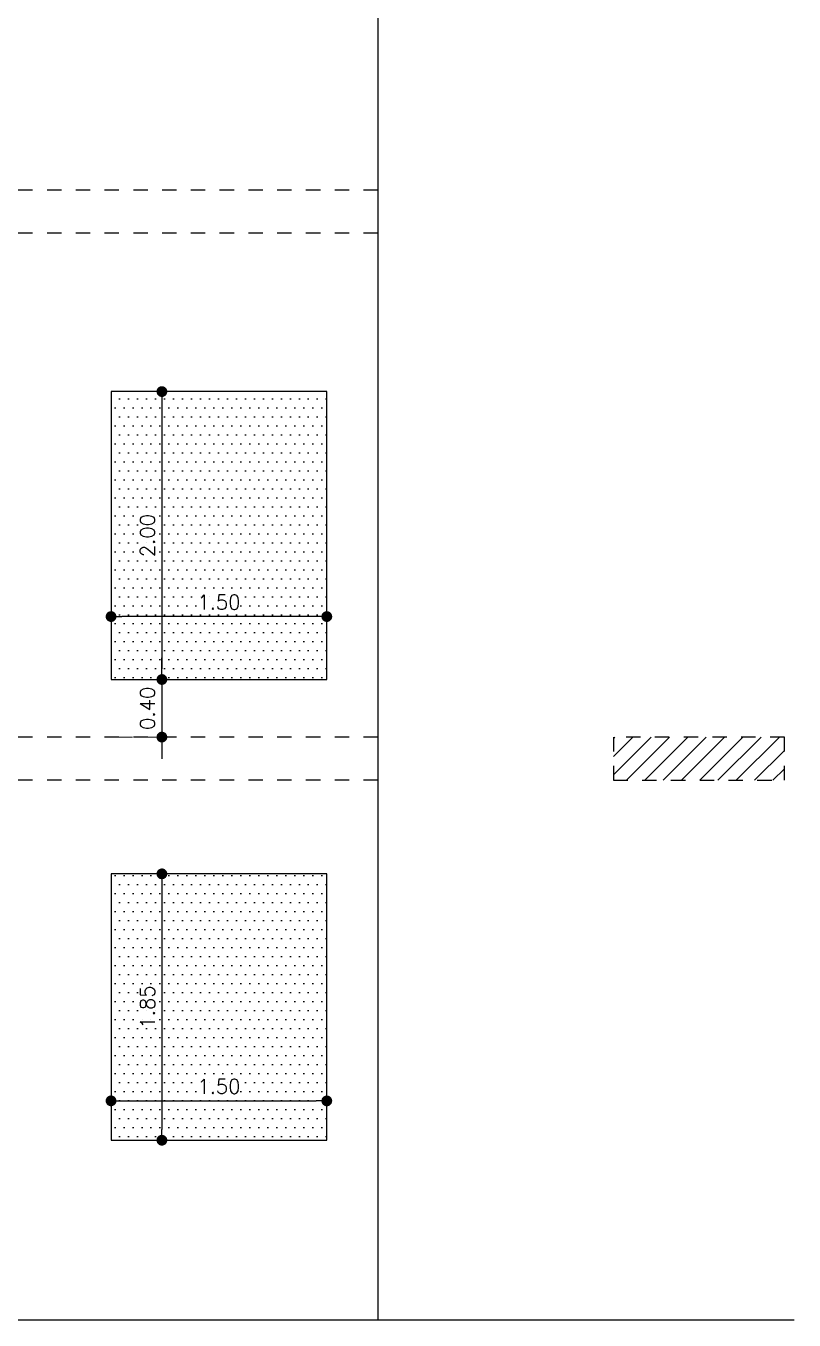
# Model space of a CAD drawing. Header units: metres. Extents: x 2217 to 2595, y -381 to -273.
# Drawn here: x 2368.88 to 2374.22, y -379.09 to -370.1 of the extents above; entities that cross this region are included whole.
import ezdxf

# ---------------------------------------------------------------- set-up
doc = ezdxf.new("R2010")
doc.units = ezdxf.units.M
doc.header["$LTSCALE"] = 0.5
doc.header["$MEASUREMENT"] = 0
doc.header["$PDMODE"] = 3
doc.header["$PDSIZE"] = -1
doc.linetypes.add('DOT2', pattern=[0.125, 0, -0.125])
doc.linetypes.add('HIDDEN', pattern=[0.375, 0.25, -0.125])
for name, color, linetype in [('A-EDM', 3, 'Continuous'), ('A-ELV', 3, 'Continuous'), ('A-HAT', 25, 'Continuous'), ('A-WIN', 132, 'Continuous')]:
    doc.layers.add(name, color=color, linetype=linetype)
doc.styles.add('ROMANS', font='romans.shx')
doc.dimstyles.new('dim50 new', dxfattribs={"dimscale": 50, "dimtxt": 0.002, "dimasz": 0.0015, "dimexe": 0.001, "dimexo": 0.001, "dimgap": 0.001, "dimtad": 1, "dimzin": 0, "dimdsep": 46, "dimtxsty": 'ROMANS', "dimblk": 'DOT', "dimcen": 0, "dimclrd": 5, "dimclre": 1, "dimclrt": 7, "dimadec": 0, "dimazin": 0, "dimtfac": 1, "dimtix": 1, "dimtmove": 2, "dimatfit": 3, "dimldrblk": 'DTICK', "dimfxl": 1, "dimtolj": 1, "dimtzin": 0, "dimlwe": 20, "dimarcsym": 0})

# ---------------------------------------------------------------- blocks, each defined once
blk = doc.blocks.new('_Dot')
at = {"color": 0, "linetype": 'ByBlock', "lineweight": -2}
blk.add_line((-0.5, 0), (-1, 0), dxfattribs=at)
at = {"color": 0, "linetype": 'ByBlock', "const_width": 0.5}
blk.add_lwpolyline([(-0.25, 0, 1), (0.25, 0, 1)], format="xyb", close=True, dxfattribs=at)
blk = doc.blocks.new('*D58')
at = {"layer": 'A-EDM', "color": 1, "linetype": 'DOT2', "lineweight": 20, "ltscale": 0.5, "transparency": 16777216}
for p, q in [((2369.5223, -372.6379), (2369.8758, -372.6379)), ((2369.5223, -374.6379), (2369.8758, -374.6379))]:
    blk.add_line(p, q, dxfattribs=at)
at = {"layer": 'A-EDM', "color": 5, "lineweight": -2, "ltscale": 0.5, "transparency": 16777216}
blk.add_line((2369.8258, -372.7129), (2369.8258, -374.5629), dxfattribs=at)
at = {"layer": 'DEFPOINTS', "color": 0, "ltscale": 0.5, "transparency": 16777216}
for p in [(2369.4723, -372.6379), (2369.4723, -374.6379), (2369.8258, -374.6379)]:
    blk.add_point(p, dxfattribs=at)
at = {"layer": 'A-EDM', "color": 5, "lineweight": -2, "ltscale": 0.5, "transparency": 16777216, "xscale": 0.075, "yscale": 0.075, "zscale": 0.075}
for p, rotation in [((2369.8258, -372.6379), 90), ((2369.8258, -374.6379), 270)]:
    blk.add_blockref('_Dot', p, dxfattribs=dict(at, rotation=rotation))
at = {"layer": 'A-EDM', "color": 7, "ltscale": 0.5, "transparency": 16777216, "insert": (2369.7258, -373.6379), "char_height": 0.1, "attachment_point": 5, "rotation": 90, "style": 'ROMANS'}
blk.add_mtext('\\A1;2.00', dxfattribs=at)
blk = doc.blocks.new('DTICK')
for p, q in [((0, 1.21), (0, -1.21)), ((-1.21, 0), (1.21, 0))]:
    blk.add_line(p, q)
at = {"color": 3}
blk.add_line((-0.63, -0.63), (0.63, 0.63), dxfattribs=at)
blk = doc.blocks.new('*D59')
at = {"layer": 'A-EDM', "color": 1, "linetype": 'DOT2', "lineweight": 20, "ltscale": 0.5, "transparency": 16777216}
for p, q in [((2369.4723, -374.5879), (2369.4723, -374.1506)), ((2370.9723, -374.5879), (2370.9723, -374.1506))]:
    blk.add_line(p, q, dxfattribs=at)
at = {"layer": 'A-EDM', "color": 5, "lineweight": -2, "ltscale": 0.5, "transparency": 16777216}
blk.add_line((2370.8973, -374.2006), (2369.5473, -374.2006), dxfattribs=at)
at = {"layer": 'DEFPOINTS', "color": 0, "ltscale": 0.5, "transparency": 16777216}
for p in [(2369.4723, -374.2006), (2369.4723, -374.6379), (2370.9723, -374.6379)]:
    blk.add_point(p, dxfattribs=at)
at = {"layer": 'A-EDM', "color": 5, "lineweight": -2, "ltscale": 0.5, "transparency": 16777216, "xscale": 0.075, "yscale": 0.075, "zscale": 0.075, "rotation": 180}
blk.add_blockref('_Dot', (2369.4723, -374.2006), dxfattribs=at)
at = {"layer": 'A-EDM', "color": 5, "lineweight": -2, "ltscale": 0.5, "transparency": 16777216, "xscale": 0.075, "yscale": 0.075, "zscale": 0.075}
blk.add_blockref('_Dot', (2370.9723, -374.2006), dxfattribs=at)
at = {"layer": 'A-EDM', "color": 7, "ltscale": 0.5, "transparency": 16777216, "insert": (2370.2223, -374.1006), "char_height": 0.1, "attachment_point": 5, "style": 'ROMANS'}
blk.add_mtext('\\A1;1.50', dxfattribs=at)
blk = doc.blocks.new('*D60')
at = {"layer": 'A-EDM', "color": 1, "linetype": 'DOT2', "lineweight": 20, "ltscale": 0.5, "transparency": 16777216}
for p, q in [((2369.5223, -375.9879), (2369.8758, -375.9879)), ((2369.5223, -377.8384), (2369.8758, -377.8384))]:
    blk.add_line(p, q, dxfattribs=at)
at = {"layer": 'A-EDM', "color": 5, "lineweight": -2, "ltscale": 0.5, "transparency": 16777216}
blk.add_line((2369.8258, -376.0629), (2369.8258, -377.7634), dxfattribs=at)
at = {"layer": 'DEFPOINTS', "color": 0, "ltscale": 0.5, "transparency": 16777216}
for p in [(2369.4723, -375.9879), (2369.4723, -377.8384), (2369.8258, -377.8384)]:
    blk.add_point(p, dxfattribs=at)
at = {"layer": 'A-EDM', "color": 5, "lineweight": -2, "ltscale": 0.5, "transparency": 16777216, "xscale": 0.075, "yscale": 0.075, "zscale": 0.075}
for p, rotation in [((2369.8258, -375.9879), 90), ((2369.8258, -377.8384), 270)]:
    blk.add_blockref('_Dot', p, dxfattribs=dict(at, rotation=rotation))
at = {"layer": 'A-EDM', "color": 7, "ltscale": 0.5, "transparency": 16777216, "insert": (2369.7258, -376.9131), "char_height": 0.1, "attachment_point": 5, "rotation": 90, "style": 'ROMANS'}
blk.add_mtext('\\A1;1.85', dxfattribs=at)
blk = doc.blocks.new('*D61')
at = {"layer": 'A-EDM', "color": 1, "linetype": 'DOT2', "lineweight": 20, "ltscale": 0.5, "transparency": 16777216}
for p, q in [((2369.4723, -377.7884), (2369.4723, -377.5149)), ((2370.9723, -377.7884), (2370.9723, -377.5149))]:
    blk.add_line(p, q, dxfattribs=at)
at = {"layer": 'A-EDM', "color": 5, "lineweight": -2, "ltscale": 0.5, "transparency": 16777216}
blk.add_line((2369.5473, -377.5649), (2370.8973, -377.5649), dxfattribs=at)
at = {"layer": 'DEFPOINTS', "color": 0, "ltscale": 0.5, "transparency": 16777216}
for p in [(2370.9723, -377.5649), (2369.4723, -377.8384), (2370.9723, -377.8384)]:
    blk.add_point(p, dxfattribs=at)
at = {"layer": 'A-EDM', "color": 5, "lineweight": -2, "ltscale": 0.5, "transparency": 16777216, "xscale": 0.075, "yscale": 0.075, "zscale": 0.075, "rotation": 180}
blk.add_blockref('_Dot', (2369.4723, -377.5649), dxfattribs=at)
at = {"layer": 'A-EDM', "color": 5, "lineweight": -2, "ltscale": 0.5, "transparency": 16777216, "xscale": 0.075, "yscale": 0.075, "zscale": 0.075}
blk.add_blockref('_Dot', (2370.9723, -377.5649), dxfattribs=at)
at = {"layer": 'A-EDM', "color": 7, "ltscale": 0.5, "transparency": 16777216, "insert": (2370.2223, -377.4649), "char_height": 0.1, "attachment_point": 5, "style": 'ROMANS'}
blk.add_mtext('\\A1;1.50', dxfattribs=at)
blk = doc.blocks.new('*D70')
at = {"layer": 'A-EDM', "color": 5, "lineweight": -2, "ltscale": 0.5, "transparency": 16777216}
for p, q in [((2369.8258, -374.5629), (2369.8258, -374.4879)), ((2369.8258, -374.6379), (2369.8258, -375.0379)), ((2369.8258, -375.1129), (2369.8258, -375.1879))]:
    blk.add_line(p, q, dxfattribs=at)
at = {"layer": 'A-EDM', "color": 1, "linetype": 'DOT2', "lineweight": 20, "ltscale": 0.5, "transparency": 16777216}
for p, q in [((2369.5223, -374.6379), (2369.8758, -374.6379)), ((2369.5223, -375.0379), (2369.8758, -375.0379))]:
    blk.add_line(p, q, dxfattribs=at)
at = {"layer": 'DEFPOINTS', "color": 0, "ltscale": 0.5, "transparency": 16777216}
for p in [(2369.4723, -374.6379), (2369.4723, -375.0379), (2369.8258, -375.0379)]:
    blk.add_point(p, dxfattribs=at)
at = {"layer": 'A-EDM', "color": 5, "lineweight": -2, "ltscale": 0.5, "transparency": 16777216, "xscale": 0.075, "yscale": 0.075, "zscale": 0.075}
for p, rotation in [((2369.8258, -374.6379), 270), ((2369.8258, -375.0379), 90)]:
    blk.add_blockref('_Dot', p, dxfattribs=dict(at, rotation=rotation))
at = {"layer": 'A-EDM', "color": 7, "ltscale": 0.5, "transparency": 16777216, "insert": (2369.7258, -374.8379), "char_height": 0.1, "attachment_point": 5, "rotation": 90, "style": 'ROMANS'}
blk.add_mtext('\\A1;0.40', dxfattribs=at)

msp = doc.modelspace()

# ---------------------------------------------------------------- hatches: boundary and pattern name
at = {"layer": 'A-WIN', "ltscale": 0.5}
h = msp.add_hatch(dxfattribs=at)
h.set_pattern_fill('DOTS', color=256)
h.paths.add_polyline_path([(2370.9723, -372.6379), (2369.4723, -372.6379), (2369.4723, -374.6379), (2370.9723, -374.6379)])
h = msp.add_hatch(dxfattribs=at)
h.set_pattern_fill('ANSI31', color=256, scale=0.72)
h.set_pattern_definition([(45, (1664.03973, -2094.18677), (-0.0636396103, 0.0636396103), [])])
h.paths.add_polyline_path([(2374.1534, -375.0379), (2372.9649, -375.0379), (2372.9649, -375.3379), (2374.1534, -375.3379)])
h = msp.add_hatch(dxfattribs=at)
h.set_pattern_fill('DOTS', color=256)
h.paths.add_polyline_path([(2370.9723, -375.9879), (2369.4723, -375.9879), (2369.4723, -377.8384), (2370.9723, -377.8384)])

# ---------------------------------------------------------------- linework, layer by layer
at = {"layer": 'A-ELV', "ltscale": 0.5}
for p, q in [((2371.3273, -370.0379), (2371.3273, -379.0879)), ((2374.221, -379.0879), (2337.9811, -379.0879))]:
    msp.add_line(p, q, dxfattribs=at)
at = {"layer": 'A-HAT', "linetype": 'HIDDEN', "ltscale": 0.5}
for p, q in [((2371.3273, -371.2379), (2341.1773, -371.2379)), ((2371.3273, -371.5379), (2341.1773, -371.5379)), ((2371.3273, -375.0379), (2341.1773, -375.0379)), ((2371.3273, -375.3379), (2341.1773, -375.3379))]:
    msp.add_line(p, q, dxfattribs=at)
msp.add_lwpolyline([(2374.1534, -375.0379), (2372.9649, -375.0379), (2372.9649, -375.3379), (2374.1534, -375.3379)], close=True, dxfattribs=at)
at = {"layer": 'A-WIN', "ltscale": 0.5}
for points in [[(2369.4723, -374.6379), (2370.9723, -374.6379), (2370.9723, -372.6379), (2369.4723, -372.6379)], [(2369.4723, -377.8384), (2370.9723, -377.8384), (2370.9723, -375.9879), (2369.4723, -375.9879)]]:
    msp.add_lwpolyline(points, close=True, dxfattribs=at)

# ---------------------------------------------------------------- dimensions: what is measured, and where the dimension line sits
at = {"layer": 'A-EDM', "ltscale": 0.5}
for base, p1, p2, picture, middle in [((2369.8258, -374.6379), (2369.4723, -372.6379), (2369.4723, -374.6379), '*D58', (2369.7258, -373.6379)), ((2369.8258, -375.0379), (2369.4723, -374.6379), (2369.4723, -375.0379), '*D70', (2369.7258, -374.8379)), ((2369.8258, -377.8384), (2369.4723, -375.9879), (2369.4723, -377.8384), '*D60', (2369.7258, -376.9131))]:
    dim = msp.add_linear_dim(base=base, p1=p1, p2=p2, angle=90, dimstyle='dim50 new', dxfattribs=at)
    dim.commit()
    dim.dimension.update_dxf_attribs({"geometry": picture, "text_midpoint": middle})
for base, p1, p2, picture, middle in [((2369.4723, -374.2006), (2370.9723, -374.6379), (2369.4723, -374.6379), '*D59', (2370.2223, -374.1006)), ((2370.9723, -377.5649), (2369.4723, -377.8384), (2370.9723, -377.8384), '*D61', (2370.2223, -377.4649))]:
    dim = msp.add_linear_dim(base=base, p1=p1, p2=p2, dimstyle='dim50 new', dxfattribs=at)
    dim.commit()
    dim.dimension.update_dxf_attribs({"geometry": picture, "text_midpoint": middle})

doc.saveas('drawing.dxf')
